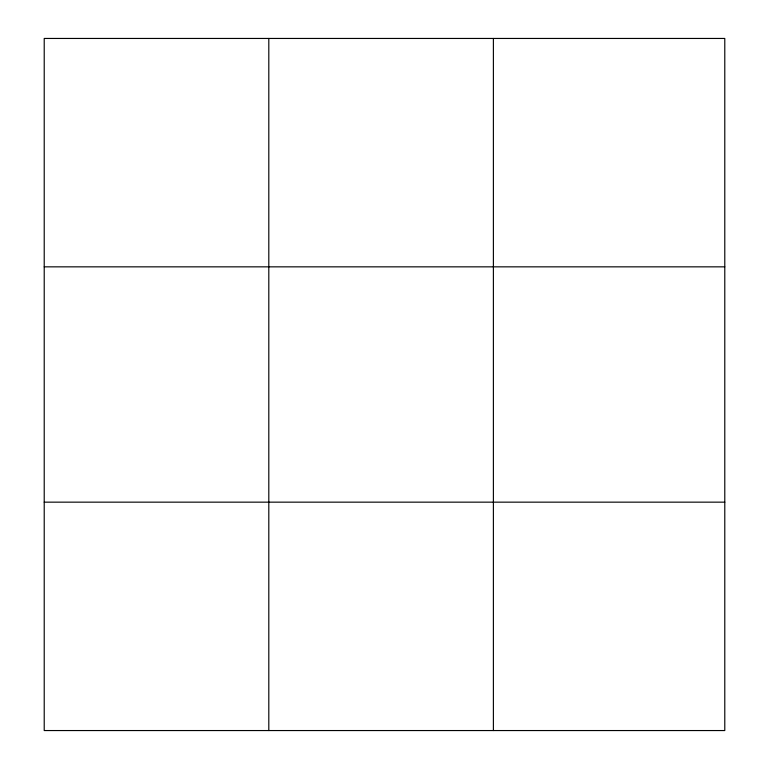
<?xml version="1.0" encoding="UTF-8"?>
<svg xmlns="http://www.w3.org/2000/svg" width="769" height="769" viewBox="0 0 769 769"><rect width="100%" height="100%" fill="white"/><g stroke="black" fill="none" stroke-linecap="round" stroke-linejoin="round"><path stroke-width="1.15" d="M268.804 38.45L268.804 730.55M493.39 38.45L493.39 730.55M724.783 502.157L724.783 730.55L44.218 730.55L44.218 38.45L724.783 38.45L724.783 502.157L44.218 502.157M44.218 266.843L724.783 266.843"/></g></svg>
